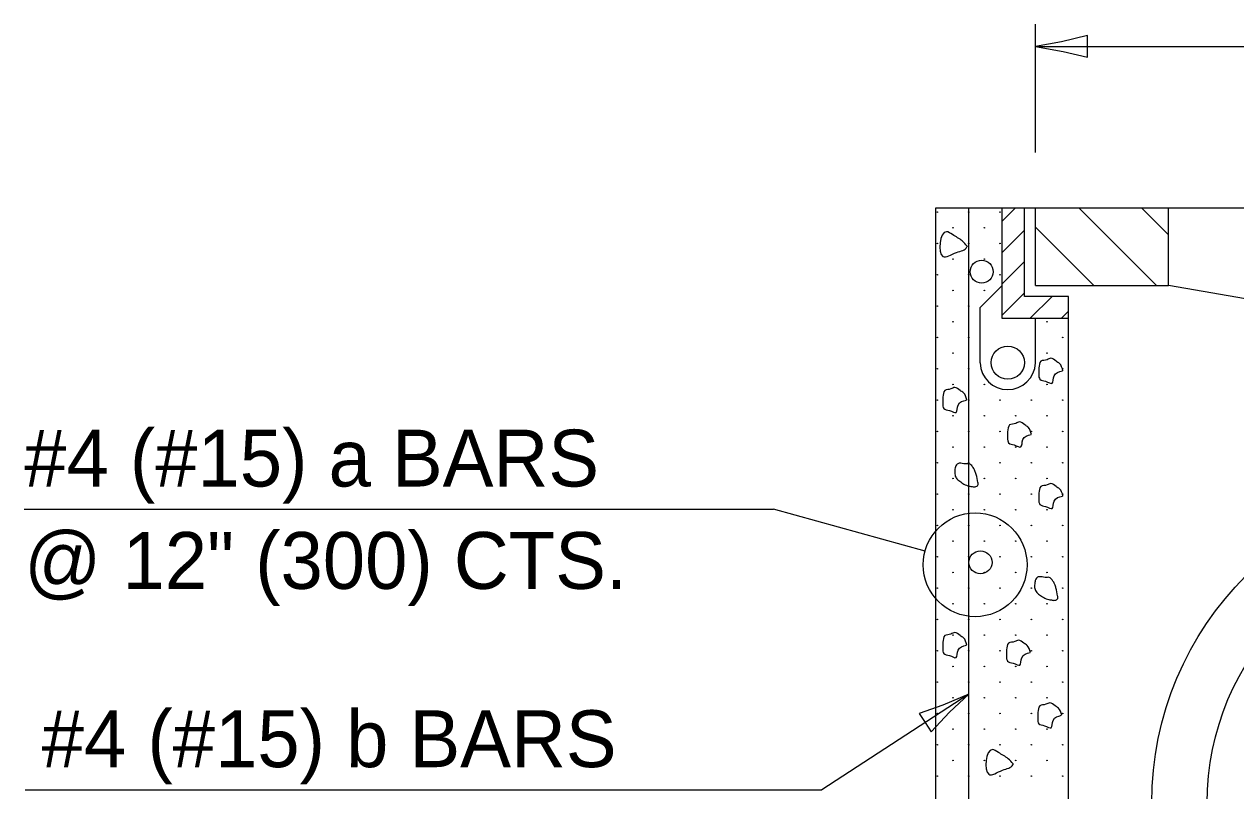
# Model space of a CAD drawing. Extents: x 2261691 to 2262321, y -3123551 to -3123151.
# Drawn here: x 2262080.1 to 2262145, y -3123319.5 to -3123278.5 of the extents above; entities that cross this region are included whole.
import ezdxf

# ---------------------------------------------------------------- set-up
doc = ezdxf.new("R2010")
doc.units = 0
for name, color, linetype in [('RD_Pr_Roadway_Dimensions', 7, 'Continuous'), ('RD_Pr_Roadway_Items', 7, 'Continuous'), ('RD_Pr_Roadway_Notes', 7, 'Continuous')]:
    doc.layers.add(name, color=color, linetype=linetype)

msp = doc.modelspace()

# ---------------------------------------------------------------- linework, layer by layer
at = {"layer": 'RD_Pr_Roadway_Dimensions'}
for p, q in [((2262134.255, -3123285.337), (2262134.255, -3123278.462)), ((2262134.255, -3123279.649), (2262182.948, -3123279.649))]:
    msp.add_line(p, q, dxfattribs=at)
msp.add_lwpolyline([(2262137.053, -3123280.235), (2262137.055, -3123279.649), (2262137.055, -3123279.064), (2262135.654, -3123279.407), (2262134.255, -3123279.649), (2262135.748, -3123279.921)], close=True, dxfattribs=at)
at = {"layer": 'RD_Pr_Roadway_Items'}
for p, q in [((2262128.911, -3123288.304), (2262188.292, -3123288.304)), ((2262128.911, -3123341.746), (2262128.911, -3123288.304)), ((2262130.692, -3123339.373), (2262130.692, -3123288.304)), ((2262132.477, -3123294.24), (2262132.477, -3123288.304)), ((2262133.667, -3123293.054), (2262133.667, -3123288.304)), ((2262134.255, -3123292.459), (2262134.255, -3123288.304)), ((2262141.384, -3123292.459), (2262141.384, -3123288.304)), ((2262131.287, -3123293.649), (2262132.477, -3123292.459)), ((2262134.255, -3123292.459), (2262141.384, -3123292.459)), ((2262155.037, -3123294.835), (2262141.384, -3123292.459)), ((2262136.036, -3123293.054), (2262133.667, -3123293.054)), ((2262136.036, -3123334.621), (2262136.036, -3123293.054)), ((2262131.291, -3123296.616), (2262131.287, -3123293.649)), ((2262136.036, -3123294.24), (2262132.477, -3123294.24)), ((2262134.255, -3123296.616), (2262134.255, -3123294.24))]:
    msp.add_line(p, q, dxfattribs=at)
for points in [[(2262132.477, -3123289.013), (2262133.186, -3123288.304)], [(2262140.743, -3123292.459), (2262136.582, -3123288.304)], [(2262141.384, -3123289.744), (2262139.941, -3123288.304)], [(2262132.477, -3123290.691), (2262133.667, -3123289.505)], [(2262137.383, -3123292.459), (2262134.255, -3123289.338)], [(2262132.477, -3123292.373), (2262133.667, -3123291.187)], [(2262132.477, -3123294.051), (2262133.667, -3123292.865)], [(2262133.966, -3123294.24), (2262135.156, -3123293.054)], [(2262135.645, -3123294.24), (2262136.036, -3123293.848)]]:
    msp.add_lwpolyline(points, dxfattribs=at)
for centre, radius in [((2262129.003, -3123288.532), 0.0119), ((2262130.683, -3123288.532), 0.0119), ((2262132.362, -3123288.532), 0.0119), ((2262129.843, -3123289.372), 0.0119), ((2262131.522, -3123289.372), 0.0119), ((2262129.003, -3123290.212), 0.0119), ((2262130.683, -3123290.212), 0.0119), ((2262132.362, -3123290.212), 0.0119), ((2262129.843, -3123291.051), 0.0119), ((2262131.376, -3123291.725), 0.618), ((2262131.522, -3123291.051), 0.0119), ((2262129.003, -3123291.891), 0.0119), ((2262130.683, -3123291.891), 0.0119), ((2262132.362, -3123291.891), 0.0119), ((2262129.843, -3123292.731), 0.0119), ((2262131.522, -3123292.731), 0.0119), ((2262129.003, -3123293.571), 0.0119), ((2262130.683, -3123293.571), 0.0119), ((2262129.843, -3123294.41), 0.0119), ((2262134.881, -3123294.41), 0.0119), ((2262129.003, -3123295.25), 0.0119), ((2262130.683, -3123295.25), 0.0119), ((2262132.775, -3123296.601), 0.891), ((2262135.721, -3123295.25), 0.0119), ((2262129.843, -3123296.09), 0.0119), ((2262134.881, -3123296.09), 0.0119), ((2262129.003, -3123296.93), 0.0119), ((2262130.683, -3123296.93), 0.0119), ((2262135.721, -3123296.93), 0.0119), ((2262129.843, -3123297.769), 0.0119), ((2262131.522, -3123297.769), 0.0119), ((2262134.881, -3123297.769), 0.0119), ((2262129.003, -3123298.609), 0.0119), ((2262130.683, -3123298.609), 0.0119), ((2262132.362, -3123298.609), 0.0119), ((2262134.042, -3123298.609), 0.0119), ((2262135.721, -3123298.609), 0.0119), ((2262129.843, -3123299.449), 0.0119), ((2262131.522, -3123299.449), 0.0119), ((2262133.202, -3123299.449), 0.0119), ((2262134.881, -3123299.449), 0.0119), ((2262129.003, -3123300.289), 0.0119), ((2262130.683, -3123300.289), 0.0119), ((2262132.362, -3123300.289), 0.0119), ((2262134.042, -3123300.289), 0.0119), ((2262135.721, -3123300.289), 0.0119), ((2262129.843, -3123301.128), 0.0119), ((2262131.522, -3123301.128), 0.0119), ((2262133.202, -3123301.128), 0.0119), ((2262134.881, -3123301.128), 0.0119), ((2262129.003, -3123301.968), 0.0119), ((2262130.683, -3123301.968), 0.0119), ((2262132.362, -3123301.968), 0.0119), ((2262134.042, -3123301.968), 0.0119), ((2262135.721, -3123301.968), 0.0119), ((2262129.843, -3123302.808), 0.0119), ((2262131.522, -3123302.808), 0.0119), ((2262133.202, -3123302.808), 0.0119), ((2262134.881, -3123302.808), 0.0119), ((2262157.711, -3123320.209), 17.22), ((2262129.003, -3123303.648), 0.0119), ((2262130.683, -3123303.648), 0.0119), ((2262132.362, -3123303.648), 0.0119), ((2262134.042, -3123303.648), 0.0119), ((2262135.721, -3123303.648), 0.0119), ((2262129.843, -3123304.488), 0.0119), ((2262131.522, -3123304.488), 0.0119), ((2262133.202, -3123304.488), 0.0119), ((2262134.881, -3123304.488), 0.0119), ((2262129.003, -3123305.327), 0.0119), ((2262130.683, -3123305.327), 0.0119), ((2262132.362, -3123305.327), 0.0119), ((2262134.042, -3123305.327), 0.0119), ((2262135.721, -3123305.327), 0.0119), ((2262129.843, -3123306.167), 0.0119), ((2262131.522, -3123306.167), 0.0119), ((2262133.202, -3123306.167), 0.0119), ((2262134.881, -3123306.167), 0.0119), ((2262157.711, -3123320.209), 14.251), ((2262131.312, -3123307.305), 0.618), ((2262129.003, -3123307.007), 0.0119), ((2262130.683, -3123307.007), 0.0119), ((2262132.362, -3123307.007), 0.0119), ((2262134.042, -3123307.007), 0.0119), ((2262135.721, -3123307.007), 0.0119), ((2262129.843, -3123307.847), 0.0119), ((2262131.522, -3123307.847), 0.0119), ((2262133.202, -3123307.847), 0.0119), ((2262134.881, -3123307.847), 0.0119), ((2262129.003, -3123308.686), 0.0119), ((2262130.683, -3123308.686), 0.0119), ((2262132.362, -3123308.686), 0.0119), ((2262134.042, -3123308.686), 0.0119), ((2262135.721, -3123308.686), 0.0119), ((2262129.843, -3123309.526), 0.0119), ((2262131.522, -3123309.526), 0.0119), ((2262133.202, -3123309.526), 0.0119), ((2262134.881, -3123309.526), 0.0119), ((2262129.003, -3123310.366), 0.0119), ((2262130.683, -3123310.366), 0.0119), ((2262132.362, -3123310.366), 0.0119), ((2262134.042, -3123310.366), 0.0119), ((2262135.721, -3123310.366), 0.0119), ((2262129.843, -3123311.206), 0.0119), ((2262131.522, -3123311.206), 0.0119), ((2262133.202, -3123311.206), 0.0119), ((2262134.881, -3123311.206), 0.0119), ((2262129.003, -3123312.045), 0.0119), ((2262130.683, -3123312.045), 0.0119), ((2262132.362, -3123312.045), 0.0119), ((2262134.042, -3123312.045), 0.0119), ((2262135.721, -3123312.045), 0.0119), ((2262129.843, -3123312.885), 0.0119), ((2262131.522, -3123312.885), 0.0119), ((2262133.202, -3123312.885), 0.0119), ((2262134.881, -3123312.885), 0.0119), ((2262129.003, -3123313.725), 0.0119), ((2262130.683, -3123313.725), 0.0119), ((2262132.362, -3123313.725), 0.0119), ((2262134.042, -3123313.725), 0.0119), ((2262135.721, -3123313.725), 0.0119), ((2262129.843, -3123314.565), 0.0119), ((2262131.522, -3123314.565), 0.0119), ((2262133.202, -3123314.565), 0.0119), ((2262134.881, -3123314.565), 0.0119), ((2262129.003, -3123315.404), 0.0119), ((2262130.683, -3123315.404), 0.0119), ((2262132.362, -3123315.404), 0.0119), ((2262134.042, -3123315.404), 0.0119), ((2262135.721, -3123315.404), 0.0119), ((2262129.843, -3123316.244), 0.0119), ((2262131.522, -3123316.244), 0.0119), ((2262133.202, -3123316.244), 0.0119), ((2262134.881, -3123316.244), 0.0119), ((2262129.003, -3123317.084), 0.0119), ((2262130.683, -3123317.084), 0.0119), ((2262132.362, -3123317.084), 0.0119), ((2262134.042, -3123317.084), 0.0119), ((2262135.721, -3123317.084), 0.0119), ((2262129.843, -3123317.924), 0.0119), ((2262131.522, -3123317.924), 0.0119), ((2262133.202, -3123317.924), 0.0119), ((2262134.881, -3123317.924), 0.0119), ((2262129.003, -3123318.763), 0.0119), ((2262130.683, -3123318.763), 0.0119), ((2262132.362, -3123318.763), 0.0119), ((2262134.042, -3123318.763), 0.0119), ((2262135.721, -3123318.763), 0.0119)]:
    msp.add_circle(centre, radius, dxfattribs=at)
msp.add_arc((2262132.775, -3123296.562), 1.484, 182.15159, 357.84669, dxfattribs=at)
for points in [[(2262130.596, -3123290.357), (2262130.336, -3123290.075), (2262129.812, -3123289.737), (2262129.488, -3123289.583), (2262129.296, -3123290.905), (2262130.03, -3123290.691), (2262130.589, -3123290.399), (2262130.61, -3123290.346)], [(2262135.734, -3123297.037), (2262135.545, -3123296.648), (2262135.363, -3123296.527), (2262135.082, -3123296.367), (2262134.879, -3123296.442), (2262134.554, -3123296.527), (2262134.444, -3123296.887), (2262134.433, -3123297.218), (2262134.501, -3123297.493), (2262134.804, -3123297.596), (2262135.156, -3123297.707), (2262135.26, -3123297.304), (2262135.716, -3123297.037)], [(2262130.582, -3123298.604), (2262130.404, -3123298.212), (2262130.218, -3123298.095), (2262129.933, -3123297.931), (2262129.73, -3123298.009), (2262129.406, -3123298.095), (2262129.299, -3123298.451), (2262129.288, -3123298.786), (2262129.353, -3123299.057), (2262129.652, -3123299.164), (2262130.008, -3123299.271), (2262130.108, -3123298.872), (2262130.564, -3123298.604)], [(2262134.052, -3123300.446), (2262133.867, -3123300.062), (2262133.692, -3123299.94), (2262133.404, -3123299.78), (2262133.2, -3123299.855), (2262132.876, -3123299.94), (2262132.766, -3123300.3), (2262132.755, -3123300.632), (2262132.823, -3123300.906), (2262133.126, -3123301.009), (2262133.478, -3123301.12), (2262133.582, -3123300.721), (2262134.034, -3123300.446)], [(2262131.167, -3123303.019), (2262131.082, -3123302.595), (2262131.014, -3123302.402), (2262130.875, -3123302.16), (2262130.718, -3123302.021), (2262130.494, -3123302.032), (2262130.177, -3123301.989), (2262130.031, -3123302.075), (2262129.945, -3123302.303), (2262129.938, -3123302.566), (2262130.013, -3123302.78), (2262130.198, -3123302.955), (2262130.419, -3123303.108), (2262130.704, -3123303.215), (2262130.875, -3123303.247), (2262131.071, -3123303.247), (2262131.189, -3123303.126), (2262131.182, -3123303.033)], [(2262135.734, -3123303.749), (2262135.545, -3123303.361), (2262135.363, -3123303.243), (2262135.082, -3123303.083), (2262134.879, -3123303.158), (2262134.554, -3123303.243), (2262134.444, -3123303.596), (2262134.433, -3123303.934), (2262134.501, -3123304.205), (2262134.804, -3123304.312), (2262135.156, -3123304.419), (2262135.26, -3123304.02), (2262135.716, -3123303.749)], [(2262135.441, -3123309.1), (2262135.356, -3123308.676), (2262135.299, -3123308.488), (2262135.156, -3123308.245), (2262134.993, -3123308.11), (2262134.779, -3123308.117), (2262134.451, -3123308.074), (2262134.308, -3123308.16), (2262134.227, -3123308.391), (2262134.216, -3123308.648), (2262134.291, -3123308.862), (2262134.469, -3123309.04), (2262134.7, -3123309.189), (2262134.978, -3123309.296), (2262135.156, -3123309.328), (2262135.349, -3123309.328), (2262135.466, -3123309.211), (2262135.456, -3123309.115)], [(2262130.582, -3123311.738), (2262130.404, -3123311.35), (2262130.218, -3123311.232), (2262129.933, -3123311.068), (2262129.73, -3123311.147), (2262129.406, -3123311.232), (2262129.299, -3123311.585), (2262129.288, -3123311.923), (2262129.353, -3123312.194), (2262129.652, -3123312.297), (2262130.008, -3123312.408), (2262130.108, -3123312.009), (2262130.564, -3123311.738)], [(2262133.995, -3123312.143), (2262133.81, -3123311.758), (2262133.639, -3123311.637), (2262133.347, -3123311.477), (2262133.147, -3123311.552), (2262132.819, -3123311.637), (2262132.709, -3123311.99), (2262132.702, -3123312.328), (2262132.766, -3123312.599), (2262133.069, -3123312.706), (2262133.425, -3123312.816), (2262133.525, -3123312.414), (2262133.977, -3123312.143)], [(2262135.673, -3123315.503), (2262135.488, -3123315.111), (2262135.317, -3123314.997), (2262135.025, -3123314.833), (2262134.822, -3123314.911), (2262134.497, -3123314.997), (2262134.387, -3123315.349), (2262134.38, -3123315.688), (2262134.444, -3123315.959), (2262134.75, -3123316.062), (2262135.103, -3123316.172), (2262135.206, -3123315.773), (2262135.655, -3123315.503)], [(2262133.065, -3123318.111), (2262132.794, -3123317.829), (2262132.271, -3123317.491), (2262131.953, -3123317.341), (2262131.754, -3123318.659), (2262132.491, -3123318.446), (2262133.054, -3123318.153), (2262133.079, -3123318.1)]]:
    msp.add_spline(points, degree=3, dxfattribs=at)
at = {"layer": 'RD_Pr_Roadway_Notes'}
for p, q in [((2262080.053, -3123304.459), (2262120.211, -3123304.459)), ((2262128.344, -3123306.697), (2262120.211, -3123304.46)), ((2262130.692, -3123314.367), (2262122.806, -3123319.503)), ((2262080.111, -3123319.502), (2262122.805, -3123319.502))]:
    msp.add_line(p, q, dxfattribs=at)
msp.add_lwpolyline([(2262128.028, -3123315.403), (2262128.346, -3123315.895), (2262128.666, -3123316.385), (2262129.652, -3123315.333), (2262130.692, -3123314.367), (2262129.293, -3123314.954)], close=True, dxfattribs=at)
msp.add_circle((2262131.026, -3123307.436), 2.782, dxfattribs=at)

# ---------------------------------------------------------------- texts
for s, p in [('#4 (#15) a BARS', (2262080.053, -3123303.24)), ('@ 12" (300) CTS.', (2262080.053, -3123308.726)), ('#4 (#15) b BARS', (2262080.993, -3123318.282))]:
    msp.add_text(s, height=3.048, dxfattribs=at).set_placement(p)

doc.saveas('drawing.dxf')
